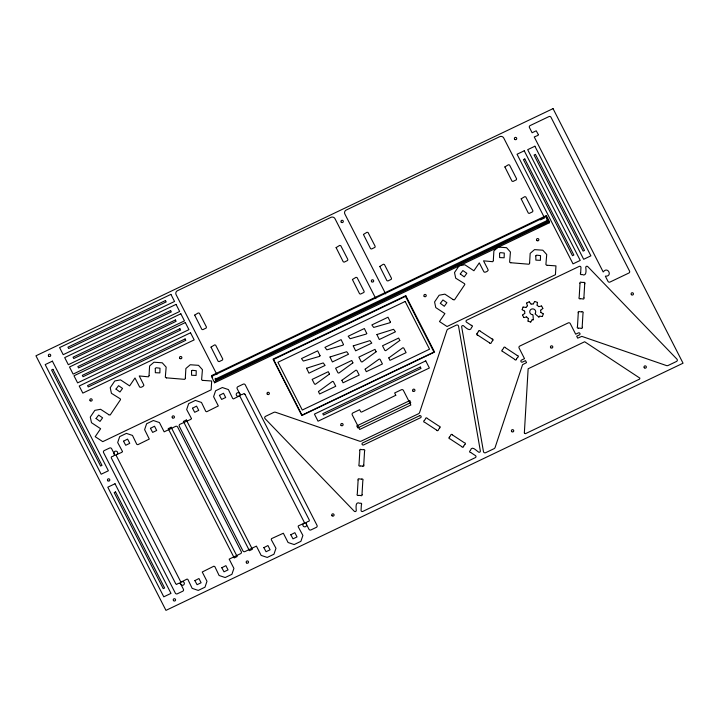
<?xml version="1.0" encoding="UTF-8"?>
<svg xmlns="http://www.w3.org/2000/svg" width="719" height="719" viewBox="0 0 719 719"><rect width="100%" height="100%" fill="white"/><g stroke="black" fill="none" stroke-linecap="round" stroke-linejoin="round"><path stroke-width="1.08" d="M580.646 273.103L580.961 267.513A1.186 1.159 16 0 0 579.244 266.389L466.676 320.198A1.186 1.159 16 0 0 466.55 322.202L471.331 325.356M584.718 283.834L583.9 297.675M149.04 375.516L149.597 365.98L153.974 362.223L162.251 362.798L166.152 367.13L165.316 377.25L166.502 377.987M185.322 378.041L185.879 368.505L190.256 364.749L198.534 365.333L202.434 369.665L201.599 379.776L202.785 380.513M493.324 260.386L493.89 250.85L498.267 247.102L506.536 247.678L510.436 252.01L509.609 262.192L510.787 262.857M529.606 262.911L530.173 253.385L534.541 249.628L542.818 250.203L546.719 254.535L545.892 264.655L547.069 265.383M359.842 450.741L359.024 464.591A0.917 0.89 16 0 0 360.066 466.029M358.116 480.148L357.298 493.989A0.917 0.89 16 0 0 358.341 495.436M363.742 464.923L364.56 451.074A0.917 0.89 16 0 0 363.517 449.636M362.017 494.321L362.834 480.481A0.917 0.89 16 0 0 361.792 479.043M578.274 312.909L577.456 326.75A0.917 0.89 16 0 0 578.498 328.188M579.999 283.502L579.181 297.342A0.917 0.89 16 0 0 580.224 298.789M582.174 327.082L582.992 313.232A0.917 0.89 16 0 0 581.95 311.794M527.98 321.051L528.33 318.571M537.075 305.108L537.444 302.501M215.835 380.908L215.287 378.293L216.122 379.92L215.835 380.908L548.103 222.072L548.381 221.084L216.122 379.92M211.44 376.513L211.728 375.525L546.368 215.556L549.568 221.82L549.28 222.809L214.639 382.778L211.44 376.513L546.081 216.545L546.368 215.556M214.639 382.778L214.927 381.789M522.156 309.61L523.001 307.112M542.423 316.441L543.267 313.942M533.291 303.876L534.612 301.549M530.811 322.004L532.024 319.865M477.254 333.283L478.432 331.558M424.354 420.543L425.531 418.817A0.917 0.89 16 0 1 427.239 418.305M492.461 340.761L491.284 342.487A0.917 0.89 16 0 1 489.576 342.999M439.552 428.021L438.383 429.746A0.917 0.89 16 0 1 436.676 430.259M502.464 349.802L503.633 348.077A0.917 0.89 16 0 1 505.34 347.565M449.564 437.062L450.732 435.337A0.917 0.89 16 0 1 452.44 434.824M517.662 357.28L516.485 359.006M464.762 444.54L463.584 446.265M538.989 317.061L539.583 316.243M526.065 307.346L527.351 305.917M522.614 314.976L524.735 313.43M540.742 310.087L542.809 308.577M540.517 219.87L544.562 217.938L503.758 138.039A3.02 2.939 16 0 0 499.714 136.673L346.199 210.056A3.02 2.939 16 0 0 344.859 213.992L385.672 293.909M546.323 217.057L547.276 220.454L215.035 379.273M538.441 227.141L549.568 221.82M526.712 302.96L529.121 301.809M538.917 306.645L541.47 305.961M523.944 317.591L526.443 316.917M531.152 304.101L533.112 303.975M532.204 319.775L533.237 319.811M362.376 466.092L360.237 465.939M510.966 262.741L528.995 264.233L529.732 263.091M547.249 265.275L555.958 265.877L555.436 274.703L447.038 326.516L439.48 321.555L444.908 313.601L435.768 307.579L434.582 301.953L439.129 295.239L444.872 294.152L453.042 299.517M166.673 377.87L184.711 379.353L185.475 378.284M202.956 380.396L211.674 381.007L211.152 389.824L102.754 441.646L95.196 436.685L100.615 428.722L91.484 422.7L90.288 417.074L94.845 410.36L100.588 409.282L108.749 414.638M583.495 282.477L581.365 282.333A0.917 0.89 16 0 0 579.909 283.331M580.404 298.7L582.534 298.852A0.917 0.89 16 0 0 583.99 297.846M581.779 311.884L579.64 311.731A0.917 0.89 16 0 0 578.184 312.729M578.678 328.107L580.808 328.25A0.917 0.89 16 0 0 582.264 327.253M363.338 449.726L361.208 449.573A0.917 0.89 16 0 0 359.752 450.57M361.621 479.124L359.482 478.98A0.917 0.89 16 0 0 358.026 479.977M358.52 495.346L360.65 495.499A0.917 0.89 16 0 0 362.106 494.492M523.153 307.022L525.877 307.426M539.771 316.162L542.27 316.531M534.783 301.486L537.345 302.348M528.079 321.204L530.64 322.067M540.949 312.54L543.205 313.781M522.219 309.772L524.582 311.075M480.22 331.216L492.084 339M505.421 347.735L517.285 355.519M489.495 342.828L477.632 335.045M514.696 359.347L502.833 351.564A0.917 0.89 16 0 1 502.284 349.883M427.32 418.476L439.183 426.259A0.917 0.89 16 0 1 439.731 427.94M452.521 434.995L464.384 442.778A0.917 0.89 16 0 1 464.932 444.459M436.595 430.088L424.731 422.305A0.917 0.89 16 0 1 424.183 420.624M461.796 446.607L449.932 438.824A0.917 0.89 16 0 1 449.384 437.143M470.684 452.467L475.466 455.621A1.186 1.159 16 0 1 475.34 457.626L362.771 511.434A1.186 1.159 16 0 1 361.055 510.31L361.369 504.72A0.899 0.881 16 0 0 361.423 503.48A0.899 0.881 16 0 0 360.165 503.381C355.168 500.873 356.022 507.237 356.282 510.508A1.186 1.159 16 0 1 354.233 511.209L265.095 418.692A1.51 1.474 16 0 1 265.509 416.364L273.813 412.391A2.382 2.319 16 0 1 275.647 412.293L359.536 441.169A2.382 2.319 16 0 0 361.36 441.062L418.431 413.784A2.382 2.319 16 0 0 419.617 412.445L446.876 330.434A2.382 2.319 16 0 1 448.072 329.086L456.385 325.114A1.51 1.474 16 0 1 458.551 326.21L480.346 450.93A1.186 1.159 16 0 1 478.521 452.071C475.421 449.851 471.745 445.376 470.307 450.714A0.899 0.881 16 0 0 469.633 451.757A0.899 0.881 16 0 0 470.675 452.458M537.156 305.287L538.711 306.6M535.089 313.87L538.828 317.079M526.641 316.971L528.249 318.391M529.301 301.854L530.964 304.02M108.857 414.899L110.205 414.971L120.549 399.611L120.262 398.829L111.418 393.302L110.232 387.676L114.779 380.962L120.522 379.884L129.627 385.878L134.992 377.996L139.27 386.337C139.306 389.006 145.678 385.788 143.494 384.314L139.243 375.956L148.491 376.828L149.157 375.686M453.114 299.715L454.498 299.841L464.834 284.49L464.546 283.708L455.702 278.181L454.516 272.546L459.073 265.841L464.807 264.754L473.911 270.748L479.285 262.866L483.563 271.207C483.617 273.903 489.981 270.632 487.824 269.203L483.536 260.835L492.785 261.707L493.45 260.566M546.081 216.545L549.28 222.809M547.276 220.454L548.103 222.072M541.641 306.033L542.854 308.406M522.569 315.147L523.783 317.519M211.728 375.525L212.644 377.313M375.812 298.619L335.009 218.711A3.02 2.939 16 0 0 330.956 217.345L177.449 290.728A3.02 2.939 16 0 0 176.11 294.664L216.913 374.572M526.641 303.121L527.404 305.728M540.661 310.266L540.85 312.37M532.986 314.877L533.345 319.703M524.69 311.255L524.807 313.241M471.34 325.374A0.899 0.881 16 0 1 472.383 326.067A0.899 0.881 16 0 1 471.7 327.1C470.496 332.376 466.209 328.08 463.494 325.752A1.186 1.159 16 0 0 461.67 326.893L483.474 451.613A1.51 1.474 16 0 0 485.631 452.709L493.944 448.737A2.382 2.319 16 0 0 495.139 447.389L522.56 364.695L526.542 362.628L525.526 360.641L522.488 362.088A1.132 1.105 16 0 1 520.978 361.576A1.132 1.105 16 0 1 521.473 360.102L524.511 358.655L519.091 348.041A1.51 1.474 16 0 1 519.756 346.073L568.235 322.903A1.51 1.474 16 0 1 570.257 323.586L575.676 334.191L578.373 332.906A1.132 1.105 16 0 1 579.891 333.418A1.132 1.105 16 0 1 579.388 334.892L576.692 336.177L577.708 338.173L581.815 336.366L666.369 365.54A2.382 2.319 16 0 0 668.203 365.432L676.516 361.459A1.51 1.474 16 0 0 676.93 359.132L587.783 266.614A1.186 1.159 16 0 0 585.742 267.315C586.282 271.081 586.524 276.851 581.86 274.451A0.899 0.881 16 0 1 580.601 274.343A0.899 0.881 16 0 1 580.655 273.112M532.411 314.688A2.993 2.912 16 0 1 529.822 311.03A2.993 2.912 16 0 1 533.858 309.107A2.993 2.912 16 0 1 535.287 313.313M492.084 338.991A0.917 0.89 16 0 1 492.632 340.68M477.632 335.063A0.917 0.89 16 0 1 477.083 333.373M478.414 331.558A0.917 0.89 16 0 1 480.139 331.046M517.285 355.501A0.917 0.89 16 0 1 517.833 357.199M516.503 359.006A0.917 0.89 16 0 1 514.777 359.518M583.675 282.396A0.917 0.89 16 0 1 584.727 283.843M363.832 465.094A0.917 0.89 16 0 1 362.358 466.101M463.602 446.265A0.917 0.89 16 0 1 461.877 446.778M318.436 391.531L319.587 393.994L335.746 386.274L333.391 381.681L332.529 381.367L318.436 391.531M329.446 374.087L315.344 384.323L314.491 384.009L312.136 379.416L328.295 371.696L329.446 374.087M341.893 380.324L343.035 382.787L359.194 375.057L356.849 370.474L355.95 370.168L341.893 380.261M352.894 362.879L338.838 373.098L337.939 372.793L335.593 368.209L351.753 360.48L352.894 362.879M365.135 369.215L366.286 371.678L382.436 363.949L380.072 359.329L379.192 359.06L365.144 369.144M376.136 351.762L362.079 361.99L361.181 361.684L358.835 357.091L374.994 349.371L376.136 351.762M388.799 357.9L389.95 360.363L406.1 352.643L403.754 348.05L402.892 347.735L388.799 357.9M399.809 340.455L385.708 350.683L384.872 350.405L382.499 345.785L398.659 338.056L399.809 340.455M96.067 418.494L100.013 421.406L102.601 417.82L98.656 415.07L96.067 418.494M116.002 389.096L119.947 391.999L122.545 388.422L118.59 385.672L116.002 389.096M122.464 451.478L122.014 452.251L115.022 455.334L111.634 448.701A1.51 1.474 16 0 0 109.612 448.027L104.219 450.597A1.51 1.474 16 0 0 103.554 452.566L175.328 593.121A1.51 1.474 16 0 0 177.35 593.795L182.743 591.225A1.51 1.474 16 0 0 183.408 589.256L180.029 582.624L187.102 579.047L187.902 579.487L192.171 588.367L198.237 590.416L204.978 587.198L206.982 581.285L202.246 572L213.876 566.195L214.837 566.617L219.106 575.488L225.173 577.537L231.904 574.319L233.918 568.414L229.172 559.13L240.622 553.657A1.51 1.474 16 0 0 241.287 551.689L177.638 427.05A1.51 1.474 16 0 0 175.616 426.367L164.166 431.84L159.429 422.556L153.354 420.516L146.622 423.734L144.618 429.638L149.291 439.066L137.859 444.675L136.763 444.306L132.494 435.435L126.427 433.386L119.696 436.604L117.682 442.518L122.464 451.478M123.515 441.187L125.717 445.268L129.762 443.344L127.587 439.093L123.515 441.187M150.451 428.317L152.653 432.398L156.688 430.465L154.522 426.223L150.451 428.317M155.286 368.443L155.34 372.712L159.852 372.9L159.995 368.2L156.095 367.751L155.286 368.443M191.533 370.986L191.587 375.255L196.098 375.444L196.251 370.734L192.341 370.294L191.533 370.986M191.443 418.503L191.002 419.276L179.966 424.291A1.51 1.474 16 0 0 179.292 426.259L242.941 550.898A1.51 1.474 16 0 0 244.963 551.581L256.413 546.107L261.15 555.392L267.225 557.441L273.957 554.214L275.97 548.309L271.27 539.636L271.503 538.648L283.349 533.237L288.085 542.512L294.161 544.562L300.893 541.344L302.897 535.439L298.205 526.766L298.322 525.877L305.566 522.614L308.954 529.247A1.51 1.474 16 0 0 310.976 529.921L316.36 527.351A1.51 1.474 16 0 0 317.025 525.382L245.251 384.836A1.51 1.474 16 0 0 243.229 384.153L237.845 386.723A1.51 1.474 16 0 0 237.171 388.691L240.559 395.324L233.477 398.91L232.677 398.461L228.408 389.581L222.342 387.532L215.61 390.759L213.597 396.663L218.342 405.947L206.704 411.753L205.751 411.331L201.482 402.46L195.406 400.411L188.675 403.629L186.67 409.533L191.443 418.503M192.494 408.212L194.705 412.293L198.741 410.36L196.575 406.118L192.494 408.212M194.876 580.619L197.078 584.7L201.113 582.767L198.947 578.525L194.876 580.619M219.43 395.342L221.632 399.422L225.676 397.49L223.51 393.248L219.43 395.342M221.803 567.74L224.004 571.83L228.049 569.897L225.883 565.655L221.803 567.74M263.855 547.644L266.057 551.725L270.101 549.792L267.935 545.55L263.855 547.644M290.791 534.765L292.993 538.855L297.028 536.922L294.862 532.68L290.791 534.765M440.352 303.373L444.297 306.276L446.894 302.699L442.94 299.949L440.352 303.373M460.286 273.966L464.24 276.878L466.829 273.292L462.874 270.551L460.286 273.966M499.57 253.322L499.624 257.591L504.136 257.779L504.289 253.07L500.379 252.63L499.57 253.322M535.817 255.865L535.871 260.134L540.391 260.323L540.535 255.613L536.635 255.164L535.817 255.865M194.687 315.147L201.832 329.356L202.839 329.662L206.209 328.017L206.425 327.01L199.352 313.205L198.21 312.954L194.696 315.084M211.018 347.124L218.163 361.333L219.169 361.63L222.539 359.985L222.755 358.988L215.628 345.129L214.604 344.895L211.018 347.124M336.106 247.615L343.251 261.824L344.257 262.12L347.628 260.476L347.816 259.415L340.77 245.664L339.629 245.413L336.106 247.615M352.418 279.556L359.563 293.765L360.57 294.062L363.94 292.417L364.156 291.42L357.082 277.606L356.004 277.327L352.427 279.484M363.446 234.484L370.591 248.693L371.597 248.99L374.967 247.345L375.147 246.284L368.056 232.489L367.032 232.264L363.454 234.412M379.776 266.452L386.912 280.662L387.927 280.958L391.289 279.314L391.504 278.316L384.431 264.511L383.362 264.233L379.776 266.452M395.765 395.288L361.576 412.077L360.749 411.843L359.644 409.704L352.912 412.922A1.51 1.474 16 0 0 352.247 414.89L359.689 429.477L410.864 405.013L403.413 390.426A1.51 1.474 16 0 0 401.391 389.743L394.659 392.969L395.765 395.288M504.864 166.943L512 181.152L513.015 181.449L516.377 179.804L516.593 178.806L509.519 164.993L508.387 164.75L504.864 166.943M521.176 198.884L528.321 213.094L529.328 213.39L532.689 211.745L532.878 210.685L525.787 196.889L524.762 196.664L521.176 198.812M538.387 134.642L537.938 135.433L534.244 136.943L603.205 271.98C607.789 265.688 613.073 276.68 605.344 276.168L607.995 281.363A1.51 1.474 16 0 0 610.018 282.046L628.873 273.031A1.51 1.474 16 0 0 629.538 271.063L550.997 117.26A1.51 1.474 16 0 0 548.974 116.577L530.119 125.582A1.51 1.474 16 0 0 529.445 127.551L532.105 132.754L536.203 130.804L538.387 134.642M524.349 432.964L525.445 433.683L639.559 379.129L639.892 378.149L584.655 341.75L528.141 368.766L524.349 432.964M175.634 583.63L176.515 584.484L178.114 583.522A2.139 2.085 16 0 1 180.981 584.493A1.869 1.824 16 0 0 183.399 585.05A1.869 1.824 16 0 0 184.217 582.767A1.869 1.824 16 0 0 181.979 581.68A1.186 1.159 16 0 1 180.388 581.15L116.451 455.954A1.186 1.159 16 0 1 116.972 454.399A1.869 1.824 16 0 0 117.44 452.026A1.869 1.824 16 0 0 115.076 451.262A1.869 1.824 16 0 0 114.06 453.455A2.139 2.085 16 0 1 113.117 456.25L111.472 456.79L111.238 457.778L175.634 583.594M244.954 394.273L309.35 520.17L309.17 521.113L307.471 521.697A2.139 2.085 16 0 0 306.519 524.493A1.869 1.824 16 0 1 305.503 526.685A1.869 1.824 16 0 1 303.139 525.922A1.869 1.824 16 0 1 303.607 523.549A1.186 1.159 16 0 0 304.137 521.994L240.2 396.798A1.186 1.159 16 0 0 238.609 396.268A1.869 1.824 16 0 1 236.371 395.18A1.869 1.824 16 0 1 237.18 392.898A1.869 1.824 16 0 1 239.607 393.455A2.139 2.085 16 0 0 242.474 394.425L244.065 393.464L244.954 394.318M306.555 368.245L308.936 373.152L325.096 365.432L323.253 362.924L306.555 368.245M320.045 355.716L319.551 356.381L303.337 361.073L301.495 358.574L317.654 350.845L320.045 355.716M330.003 357.028L332.394 361.945L348.553 354.215L346.711 351.717L330.012 356.992M343.493 344.509L342.963 345.183L326.848 349.847L324.943 347.358L341.103 339.638L343.493 344.509M353.245 345.92L355.635 350.827L371.795 343.107L369.952 340.608L353.254 345.884M366.735 333.391L366.25 334.065L350.099 338.739L348.194 336.249L364.353 328.529L366.735 333.436M376.918 334.605L379.299 339.521L395.459 331.792L393.554 329.302L376.927 334.524M390.399 322.085L389.869 322.759L373.7 327.442L371.858 324.934L388.017 317.214L390.399 322.085M553.037 108.623L35.95 355.797L165.963 610.377L683.05 363.203L553.037 108.623M170.915 294.368L59.587 347.583L63.209 354.683L174.546 301.468L170.915 294.368M165.487 300.533L67.945 347.16L68.638 348.517L166.188 301.89L165.487 300.533M52.397 361.154L45.189 364.596L101.172 474.225L108.38 470.774L52.397 361.154M176.038 304.389L64.701 357.604L68.332 364.704L179.66 311.489L176.038 304.389M170.61 310.554L73.059 357.181L73.751 358.538L171.302 311.911L170.61 310.554M52.945 369.332L51.57 369.988L100.624 466.038L101.999 465.382L52.945 369.332M180.837 313.781L69.5 367.005L73.131 374.105L184.459 320.881L180.837 313.781M524.25 150.792L517.042 154.243L573.025 263.864L580.233 260.422L524.25 150.792M534.9 146.218L527.692 149.669L583.675 259.289L590.883 255.847L534.9 146.218M175.409 319.955L77.859 366.582L78.551 367.939L176.101 321.312L175.409 319.955M524.798 158.971L523.423 159.636L572.477 255.685L573.852 255.029L524.798 158.971M535.448 154.405L534.073 155.061L583.118 251.111L584.502 250.455L535.448 154.405M185.313 322.552L73.976 375.776L77.607 382.876L188.935 329.653L185.313 322.552M179.885 328.718L82.334 375.354L83.036 376.711L180.577 330.075L179.885 328.718M190.535 332.789L79.207 386.004L82.829 393.104L194.166 339.889L190.535 332.789M185.116 338.955L87.565 385.582L88.257 386.939L185.808 340.312L185.116 338.955M405.786 295.68L273.022 359.149L301.818 415.528L434.573 352.067L405.786 295.68M405.498 296.363L273.535 359.446L301.971 415.133L433.943 352.058L405.498 296.363M405.174 301.468L277.92 362.295L302.295 410.028L429.549 349.2L405.174 301.468M171.149 427.257L168.21 428.659L234.241 557.944L237.171 556.542L171.149 427.257M186.347 420.004L183.408 421.406L249.43 550.691L252.369 549.289L186.347 420.004M115.013 483.752L107.796 487.203L163.788 596.824L170.996 593.382L115.013 483.752M115.561 491.931L114.186 492.596L163.231 588.645L164.615 587.989L115.561 491.931M425.756 360.893L314.419 414.108L318.05 421.208L429.378 367.993L425.756 360.893M420.327 367.058L322.777 413.686L323.469 415.043L421.019 368.416L420.327 367.058M409.731 400.609L356.759 425.927L357.774 427.913L410.747 402.595L409.731 400.609M419.528 415.735L362.628 442.931A1.132 1.105 16 0 0 362.124 444.414A1.132 1.105 16 0 0 363.643 444.926L420.543 417.721A1.132 1.105 16 0 0 421.037 416.247A1.132 1.105 16 0 0 419.528 415.735M371.624 281.686A1.186 1.159 16 0 0 373.637 281.309A1.186 1.159 16 0 0 372.271 279.79A1.186 1.159 16 0 0 371.624 281.686M341.246 222.198A1.186 1.159 16 0 0 343.26 221.82A1.186 1.159 16 0 0 341.893 220.302A1.186 1.159 16 0 0 341.246 222.198M107.742 480.714A1.186 1.159 16 0 0 109.755 480.328A1.186 1.159 16 0 0 108.389 478.809A1.186 1.159 16 0 0 107.742 480.714M173.522 600.617A1.186 1.159 16 0 0 175.535 600.239A1.186 1.159 16 0 0 174.169 598.72A1.186 1.159 16 0 0 173.522 600.617M179.804 358.395A1.186 1.159 16 0 0 181.817 358.017A1.186 1.159 16 0 0 180.451 356.498A1.186 1.159 16 0 0 179.804 358.395M341.049 425.387A1.186 1.159 16 0 0 343.062 425.01A1.186 1.159 16 0 0 341.696 423.491A1.186 1.159 16 0 0 341.049 425.387M412.886 391.046A1.186 1.159 16 0 0 414.899 390.669A1.186 1.159 16 0 0 413.533 389.15A1.186 1.159 16 0 0 412.886 391.046M511.676 431.571A1.186 1.159 16 0 0 513.69 431.193A1.186 1.159 16 0 0 512.314 429.674A1.186 1.159 16 0 0 511.676 431.571M550.727 347.717A1.186 1.159 16 0 0 552.74 347.34A1.186 1.159 16 0 0 551.374 345.821A1.186 1.159 16 0 0 550.727 347.717M631.381 294.646A1.186 1.159 16 0 0 633.394 294.269A1.186 1.159 16 0 0 632.019 292.75A1.186 1.159 16 0 0 631.381 294.646M536.787 240.47A1.186 1.159 16 0 0 538.801 240.083A1.186 1.159 16 0 0 537.435 238.564A1.186 1.159 16 0 0 536.787 240.47M267.297 394.192A1.186 1.159 16 0 0 269.31 393.814A1.186 1.159 16 0 0 267.944 392.295A1.186 1.159 16 0 0 267.297 394.192M424.174 296.345A1.186 1.159 16 0 0 426.187 295.967A1.186 1.159 16 0 0 424.812 294.448A1.186 1.159 16 0 0 424.174 296.345M514.669 139.297A1.186 1.159 16 0 0 516.682 138.92A1.186 1.159 16 0 0 515.316 137.401A1.186 1.159 16 0 0 514.669 139.297M644.278 367.777A1.186 1.159 16 0 0 646.291 367.4A1.186 1.159 16 0 0 644.925 365.881A1.186 1.159 16 0 0 644.278 367.777M332.016 515.748A1.186 1.159 16 0 0 334.029 515.37A1.186 1.159 16 0 0 332.663 513.851A1.186 1.159 16 0 0 332.016 515.748M172.371 417.766A1.186 1.159 16 0 0 174.384 417.388A1.186 1.159 16 0 0 173.018 415.87A1.186 1.159 16 0 0 172.371 417.766M90.118 400.699A1.186 1.159 16 0 0 92.131 400.321A1.186 1.159 16 0 0 90.765 398.802A1.186 1.159 16 0 0 90.118 400.699M48.658 356.112A1.186 1.159 16 0 0 50.672 355.725A1.186 1.159 16 0 0 49.305 354.206A1.186 1.159 16 0 0 48.658 356.112M246.455 562.842A1.186 1.159 16 0 0 248.468 562.465A1.186 1.159 16 0 0 247.102 560.946A1.186 1.159 16 0 0 246.455 562.842"/></g></svg>
